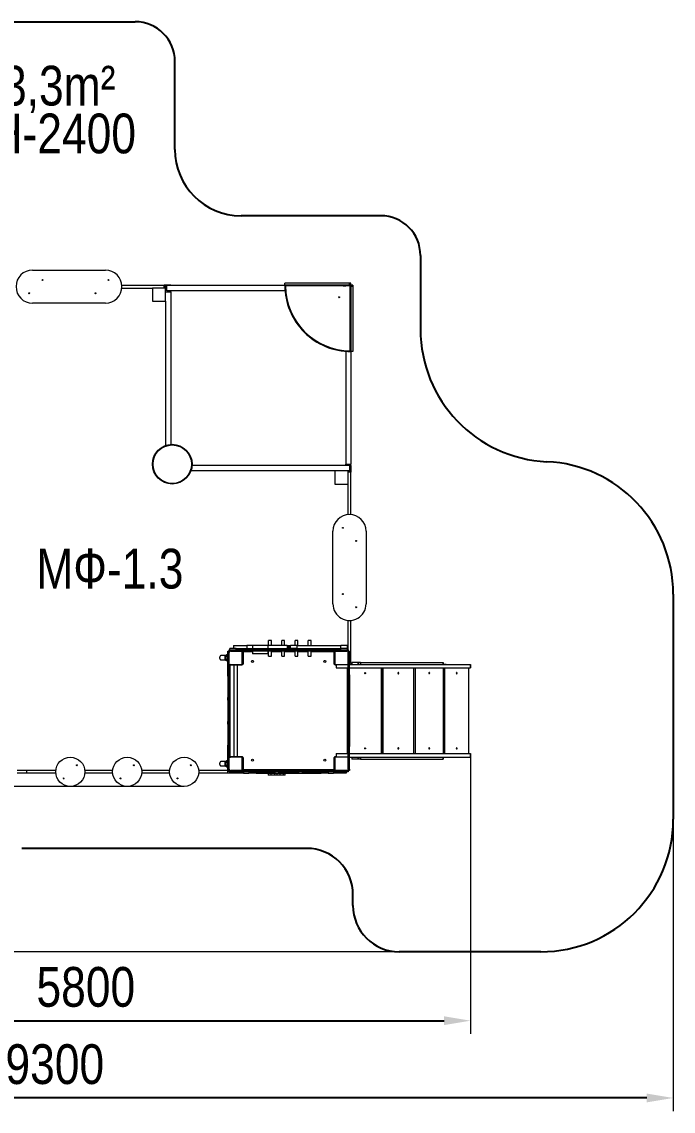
# Model space of a CAD drawing. Header units: millimetres. Extents: x -6077 to 4764, y -4093 to 4128.
# Drawn here: x -156 to 4764, y -4093 to 4128 of the extents above; entities that cross this region are included whole.
import ezdxf

# ---------------------------------------------------------------- set-up
doc = ezdxf.new("R2010")
doc.units = ezdxf.units.MM
for name, color, linetype in [('DIKOM_АРТИКУЛ', 7, 'Continuous'), ('DIKOM_ЗОНА', 80, 'Continuous'), ('DIKOM_ОБЪЕКТ', 7, 'Continuous'), ('DIKOM_РАЗМЕР_ЗОНА', 7, 'Continuous'), ('DIKOM_РАЗМЕР_ОБЪЕКТА', 7, 'Continuous')]:
    doc.layers.add(name, color=color, linetype=linetype)
doc.styles.add('style1', font='arial.ttf', dxfattribs={"width": 0.8})
doc.dimstyles.new('1-50', dxfattribs={"dimtxt": 300, "dimasz": 200, "dimexe": 100, "dimexo": 0, "dimgap": 100, "dimtad": 1, "dimdec": 0, "dimtxsty": 'style1', "dimcen": 0, "dimclrd": 7, "dimclre": 7, "dimadec": 1, "dimazin": 2, "dimtfac": 1, "dimtdec": 0, "dimtmove": 0, "dimatfit": 3, "dimfxl": 0, "dimlwd": 25, "dimlwe": 18, "dimarcsym": 0})

# ---------------------------------------------------------------- blocks, each defined once
blk = doc.blocks.new('A$Ceda28903')
at = {"color": 7, "linetype": 'Continuous', "lineweight": 15}
for p, q in [((3376.6, 5811.4), (3349.6, 5811.4)), ((3349.6, 5810.2), (3349.6, 5811.4)), ((3349.6, 5810.2), (3376.6, 5810.2)), ((3349.6, 4897.3), (3349.6, 5810.2)), ((3376.6, 5810.2), (3376.6, 5811.4)), ((3376.6, 4897.3), (3376.6, 5810.2)), ((4022.6, 5798.9), (3376.6, 5798.9)), ((4049.6, 5811.4), (4022.6, 5811.4)), ((4022.6, 5810.2), (4022.6, 5811.4)), ((4022.6, 5810.2), (4049.6, 5810.2)), ((4022.6, 4897.3), (4022.6, 5810.2)), ((4049.6, 5810.2), (4049.6, 5811.4)), ((4049.6, 4897.3), (4049.6, 5810.2)), ((3349.6, 5604.5), (3334.6, 5604.5)), ((3334.6, 5603.8), (3334.6, 5604.5)), ((3334.6, 5603.8), (3349.6, 5603.8)), ((3334.6, 4980.8), (3334.6, 5603.8)), ((3346.6, 5627.3), (3349.6, 5627.3)), ((3346.6, 5604.5), (3346.6, 5627.3)), ((3376.6, 5614.9), (4022.6, 5614.9)), ((4022.6, 5606.2), (3376.6, 5606.2)), ((4049.6, 5627.3), (4052.6, 5627.3)), ((4064.6, 5604.5), (4049.6, 5604.5)), ((4049.6, 5603.8), (4064.6, 5603.8)), ((4052.6, 5627.3), (4052.6, 5604.5)), ((4064.6, 5603.8), (4064.6, 5604.5)), ((4064.6, 4980.8), (4064.6, 5603.8)), ((3376.6, 5392.9), (4022.6, 5392.9)), ((4022.6, 5383.1), (3376.6, 5383.1)), ((3376.6, 5148.6), (4022.6, 5148.6)), ((3376.6, 5139.3), (4022.6, 5139.3)), ((4022.6, 5138.1), (3376.6, 5138.1)), ((2343.6, 5022.3), (2893.6, 5022.3)), ((3334.6, 4980.8), (3349.6, 4980.8)), ((3334.6, 4980.8), (3334.6, 4966)), ((3334.6, 4966), (3349.6, 4966)), ((3334.6, 4966), (3334.6, 4960.4)), ((3334.6, 4960.4), (3349.6, 4960.4)), ((3334.6, 4960.4), (3334.6, 4914.1)), ((4049.6, 4980.8), (4064.6, 4980.8)), ((4049.6, 4966), (4064.6, 4966)), ((4049.6, 4960.4), (4064.6, 4960.4)), ((4064.6, 4980.8), (4064.6, 4966)), ((4064.6, 4966), (4064.6, 4960.4)), ((4064.6, 4960.4), (4064.6, 4914.1)), ((488.6, 4908.3), (473.6, 4908.3)), ((473.6, 4908.3), (473.6, 4898.1)), ((488.6, 4898.1), (473.6, 4898.1)), ((473.6, 4898.1), (473.6, 4408.3)), ((488.6, 4923.3), (488.6, 4908.3)), ((488.6, 4923.3), (498.8, 4923.3)), ((488.6, 4908.3), (488.6, 4898.1)), ((488.6, 4908.3), (498.8, 4908.3)), ((488.6, 4898.1), (488.6, 4408.4)), ((491.6, 4868.3), (488.6, 4868.3)), ((491.6, 4902.3), (491.6, 4868.3)), ((491.6, 4850.3), (491.6, 4868.3)), ((493.6, 4903.3), (493.6, 4413.3)), ((983.6, 4903.3), (493.6, 4903.3)), ((494.6, 4905.3), (528.6, 4905.3)), ((498.8, 4923.3), (498.8, 4908.3)), ((498.8, 4923.3), (988.6, 4923.3)), ((498.8, 4908.3), (988.5, 4908.3)), ((528.6, 4905.3), (528.6, 4908.3)), ((528.6, 4905.3), (546.6, 4905.3)), ((546.6, 4905.3), (546.6, 4908.3)), ((987, 4868.3), (1838.6, 4868.3)), ((988.5, 4908.3), (988.6, 4908.3)), ((988.6, 4923.3), (988.6, 4908.3)), ((988.6, 4908.3), (1838.6, 4908.3)), ((1838.6, 4868.3), (1838.6, 4908.3)), ((1848.6, 4908.3), (1838.6, 4908.3)), ((1848.6, 4868.3), (1838.6, 4868.3)), ((1848.6, 4908.3), (1888.6, 4908.3)), ((1848.6, 4898.3), (1848.6, 4908.3)), ((1848.6, 4898.3), (1888.6, 4898.3)), ((1848.6, 4898.3), (1848.6, 3708)), ((1888.6, 4908.3), (1898.6, 4908.3)), ((1888.6, 4898.3), (1888.6, 4908.3)), ((1888.6, 4898.3), (1888.6, 4887.3)), ((1988.6, 4887.3), (1888.6, 4887.3)), ((1888.6, 4887.3), (1888.6, 4787.3)), ((1898.6, 4908.3), (1898.6, 4887.3)), ((2219.1, 4908.3), (1898.6, 4908.3)), ((2219, 4887.3), (1988.6, 4887.3)), ((1988.6, 4787.3), (1988.6, 4887.3)), ((3339.6, 4908.3), (3018.1, 4908.3)), ((3239.6, 4887.3), (3018.2, 4887.3)), ((3228.6, 4882.3), (3207.6, 4882.3)), ((3207.6, 4882.3), (3207.6, 4832.3)), ((3228.6, 4882.3), (3228.6, 4832.3)), ((3239.6, 4882.3), (3228.6, 4882.3)), ((3239.6, 4887.3), (3249.6, 4887.3)), ((3239.6, 4876.7), (3239.6, 4887.3)), ((3249.6, 4876.7), (3239.6, 4876.7)), ((3239.6, 4707.6), (3239.6, 4876.7)), ((3249.6, 4887.3), (3249.6, 4897.3)), ((3249.6, 4897.3), (3260.2, 4897.3)), ((3249.6, 4887.3), (3249.6, 4876.7)), ((3260.2, 4887.3), (3249.6, 4887.3)), ((3249.6, 4707.6), (3249.6, 4876.7)), ((3260.2, 4897.3), (3260.2, 4887.3)), ((3429.4, 4897.3), (3260.2, 4897.3)), ((3429.4, 4887.3), (3260.2, 4887.3)), ((3334.6, 4914.1), (3349.6, 4914.1)), ((3339.6, 4908.3), (3349.6, 4908.3)), ((3349.6, 4787.3), (3349.6, 4887.3)), ((3376.6, 4797.3), (3376.6, 4887.3)), ((3429.4, 4887.3), (3429.4, 4897.3)), ((3429.4, 4897.3), (3439.4, 4897.3)), ((3439.4, 4887.3), (3429.4, 4887.3)), ((3439.4, 4897.3), (3439.4, 4887.3)), ((3439.4, 4897.3), (3599.6, 4897.3)), ((3439.4, 4887.3), (3599.6, 4887.3)), ((3599.6, 4887.3), (3599.6, 4897.3)), ((3599.6, 4897.3), (3609.6, 4897.3)), ((3609.6, 4887.3), (3599.6, 4887.3)), ((3609.6, 4887.3), (3609.6, 4897.3)), ((3609.6, 4897.3), (3619.6, 4897.3)), ((3619.6, 4887.3), (3609.6, 4887.3)), ((3619.6, 4897.3), (3619.6, 4887.3)), ((3619.6, 4897.3), (3779.6, 4897.3)), ((3619.6, 4887.3), (3779.6, 4887.3)), ((3779.6, 4887.3), (3779.6, 4897.3)), ((3779.6, 4897.3), (3789.6, 4897.3)), ((3789.6, 4887.3), (3779.6, 4887.3)), ((3789.6, 4897.3), (3789.6, 4887.3)), ((3789.6, 4897.3), (3799.6, 4897.3)), ((3799.6, 4887.3), (3789.6, 4887.3)), ((3799.6, 4897.3), (3799.6, 4887.3)), ((3799.6, 4897.3), (3959.9, 4897.3)), ((3799.6, 4887.3), (3959.9, 4887.3)), ((3959.9, 4887.3), (3959.9, 4897.3)), ((3959.9, 4897.3), (3969.9, 4897.3)), ((3969.9, 4887.3), (3959.9, 4887.3)), ((3969.9, 4897.3), (3969.9, 4887.3)), ((4139, 4897.3), (3969.9, 4897.3)), ((4139, 4887.3), (3969.9, 4887.3)), ((4022.6, 4797.3), (4022.6, 4887.3)), ((4049.6, 4914.1), (4064.6, 4914.1)), ((4049.6, 4887.3), (4049.6, 4787.3)), ((4139, 4887.3), (4139, 4897.3)), ((4139, 4897.3), (4149.6, 4897.3)), ((4149.6, 4887.3), (4139, 4887.3)), ((4149.6, 4897.3), (4149.6, 4887.3)), ((4149.6, 4887.3), (4159.6, 4887.3)), ((4149.6, 4876.7), (4149.6, 4887.3)), ((4159.6, 4876.7), (4149.6, 4876.7)), ((4149.6, 4876.7), (4149.6, 4707.6)), ((4159.6, 4887.3), (4159.6, 4876.7)), ((4159.6, 4876.7), (4159.6, 4707.6)), ((4159.6, 4872.3), (4170.6, 4872.3)), ((4170.6, 4872.3), (4170.6, 4847.3)), ((488.6, 4850.3), (491.6, 4850.3)), ((1888.6, 4787.3), (1888.6, 3699.7)), ((1888.6, 4787.3), (1988.6, 4787.3)), ((2893.6, 4772.3), (2343.6, 4772.3)), ((3228.6, 4832.3), (3207.6, 4832.3)), ((3207.6, 4502.3), (3207.6, 4832.3)), ((3228.6, 4502.3), (3228.6, 4832.3)), ((3249.6, 4787.3), (3349.6, 4787.3)), ((3255.6, 4777.3), (3249.6, 4777.3)), ((3259.6, 4781.3), (3259.6, 4787.3)), ((3341.6, 4781.3), (3259.6, 4781.3)), ((3341.6, 4781.3), (3341.6, 4787.3)), ((3349.6, 4797.3), (3376.6, 4797.3)), ((3355.6, 4795.3), (3349.6, 4795.3)), ((4022.6, 4797.3), (4049.6, 4797.3)), ((4043.6, 4795.3), (4049.6, 4795.3)), ((4049.6, 4787.3), (4149.6, 4787.3)), ((4057.6, 4781.3), (4057.6, 4787.3)), ((4139.6, 4781.3), (4057.6, 4781.3)), ((4139.6, 4781.3), (4139.6, 4787.3)), ((4143.6, 4097.3), (4143.6, 4777.3)), ((4143.6, 4777.3), (4149.6, 4777.3)), ((4170.6, 4847.3), (4170.6, 4777.3)), ((4170.6, 4737.3), (4170.6, 4777.3)), ((3239.6, 4707.6), (3249.6, 4707.6)), ((3239.6, 4697.6), (3239.6, 4707.6)), ((3249.6, 4697.6), (3239.6, 4697.6)), ((3239.6, 4697.6), (3239.6, 4537.3)), ((3249.6, 4707.6), (3249.6, 4697.6)), ((3249.6, 4697.6), (3249.6, 4537.3)), ((4149.6, 4707.6), (4159.6, 4707.6)), ((4149.6, 4697.6), (4149.6, 4707.6)), ((4159.6, 4697.6), (4149.6, 4697.6)), ((4149.6, 4537.3), (4149.6, 4697.6)), ((4159.6, 4737.3), (4170.6, 4737.3)), ((4159.6, 4707.6), (4159.6, 4697.6)), ((4159.6, 4537.3), (4159.6, 4697.6)), ((4170.6, 4737.3), (4170.6, 4682)), ((3168.6, 4607.3), (3168.6, 4586.3)), ((3207.6, 4607.3), (3168.6, 4607.3)), ((3288.6, 4607.3), (3249.6, 4607.3)), ((3288.6, 4586.3), (3288.6, 4607.3)), ((4170.6, 4192.6), (4170.6, 4682)), ((3207.6, 4586.3), (3168.6, 4586.3)), ((3239.6, 4537.3), (3249.6, 4537.3)), ((3239.6, 4527.3), (3239.6, 4537.3)), ((3239.6, 4527.3), (3249.6, 4527.3)), ((3239.6, 4517.3), (3239.6, 4527.3)), ((3288.6, 4586.3), (3249.6, 4586.3)), ((3249.6, 4537.3), (3249.6, 4527.3)), ((3249.6, 4527.3), (3249.6, 4517.3)), ((4149.6, 4537.3), (4159.6, 4537.3)), ((4149.6, 4527.3), (4149.6, 4537.3)), ((4149.6, 4527.3), (4159.6, 4527.3)), ((4149.6, 4517.3), (4149.6, 4527.3)), ((4159.6, 4537.3), (4159.6, 4527.3)), ((4159.6, 4527.3), (4159.6, 4517.3)), ((3168.6, 4507.3), (3168.6, 4486.3)), ((3207.6, 4507.3), (3168.6, 4507.3)), ((3207.6, 4486.3), (3168.6, 4486.3)), ((3228.6, 4502.3), (3207.6, 4502.3)), ((3207.6, 4502.3), (3207.6, 4452.3)), ((3207.6, 4447.3), (3207.6, 4452.3)), ((3228.6, 4452.3), (3207.6, 4452.3)), ((3207.6, 4447.3), (3228.6, 4447.3)), ((3207.6, 4437.3), (3207.6, 4447.3)), ((3228.6, 4502.3), (3228.6, 4456.5)), ((3228.6, 4410.7), (3228.6, 4456.5)), ((3249.6, 4517.3), (3239.6, 4517.3)), ((3239.6, 4517.3), (3239.6, 4357.3)), ((3249.6, 4517.3), (3249.6, 4357.3)), ((3288.6, 4507.3), (3249.6, 4507.3)), ((3288.6, 4486.3), (3249.6, 4486.3)), ((3288.6, 4486.3), (3288.6, 4507.3)), ((4159.6, 4517.3), (4149.6, 4517.3)), ((4149.6, 4357.3), (4149.6, 4517.3)), ((4159.6, 4357.3), (4159.6, 4517.3)), ((488.6, 4408.3), (473.6, 4408.3)), ((488.6, 4408.3), (488.6, 4408.4)), ((488.6, 3518.3), (488.6, 4408.3)), ((528.6, 3518.3), (528.6, 4409.9)), ((3168.6, 4407.3), (3168.6, 4386.3)), ((3207.6, 4407.3), (3168.6, 4407.3)), ((3207.6, 4386.3), (3168.6, 4386.3)), ((3207.6, 4437.3), (3228.6, 4437.3)), ((3207.6, 4427.3), (3207.6, 4437.3)), ((3207.6, 4427.3), (3228.6, 4427.3)), ((3207.6, 4427.3), (3207.6, 4283.5)), ((3228.6, 4042.3), (3228.6, 4410.7)), ((3288.6, 4407.3), (3249.6, 4407.3)), ((3288.6, 4386.3), (3249.6, 4386.3)), ((3288.6, 4386.3), (3288.6, 4407.3)), ((4185.6, 4411.6), (4170.6, 4411.6)), ((4185.6, 4398.5), (4170.6, 4398.5)), ((4185.6, 4374.7), (4170.6, 4374.7)), ((4185.6, 4411.6), (4185.6, 4398.5)), ((4185.6, 4398.5), (4185.6, 4374.7)), ((4185.6, 4374.7), (4185.6, 4350.1)), ((3168.6, 4307.3), (3168.6, 4286.3)), ((3207.6, 4307.3), (3168.6, 4307.3)), ((3207.6, 4286.3), (3168.6, 4286.3)), ((3228.6, 4283.5), (3207.6, 4283.5)), ((3207.6, 4283.5), (3207.6, 4163.5)), ((3239.6, 4357.3), (3249.6, 4357.3)), ((3239.6, 4347.3), (3239.6, 4357.3)), ((3249.6, 4347.3), (3239.6, 4347.3)), ((3239.6, 4337.3), (3239.6, 4347.3)), ((3249.6, 4337.3), (3239.6, 4337.3)), ((3239.6, 4337.3), (3239.6, 4177)), ((3249.6, 4357.3), (3249.6, 4347.3)), ((3249.6, 4347.3), (3249.6, 4337.3)), ((3249.6, 4337.3), (3249.6, 4177)), ((3288.6, 4307.3), (3249.6, 4307.3)), ((3288.6, 4286.3), (3249.6, 4286.3)), ((3270.6, 4283.5), (3249.6, 4283.5)), ((3270.6, 4283.5), (3270.6, 4209.3)), ((3288.6, 4286.3), (3288.6, 4307.3)), ((4149.6, 4357.3), (4159.6, 4357.3)), ((4149.6, 4347.3), (4149.6, 4357.3)), ((4159.6, 4347.3), (4149.6, 4347.3)), ((4149.6, 4337.3), (4149.6, 4347.3)), ((4159.6, 4337.3), (4149.6, 4337.3)), ((4149.6, 4177), (4149.6, 4337.3)), ((4159.6, 4357.3), (4159.6, 4347.3)), ((4159.6, 4347.3), (4159.6, 4337.3)), ((4159.6, 4177), (4159.6, 4337.3)), ((4185.6, 4350.1), (4170.6, 4350.1)), ((4185.6, 4332.3), (4170.6, 4332.3)), ((4185.6, 4304.6), (4170.6, 4304.6)), ((4185.6, 4286.7), (4170.6, 4286.7)), ((4170.6, 4284), (4185.6, 4284)), ((4185.6, 4350.1), (4185.6, 4332.3)), ((4185.6, 4332.3), (4185.6, 4304.6)), ((4185.6, 4304.6), (4185.6, 4286.7)), ((4185.6, 4286.7), (4185.6, 4284)), ((3270.6, 4209.3), (3270.6, 4163.5)), ((3207.6, 4163.5), (3228.6, 4163.5)), ((3207.6, 4163.5), (3207.6, 4122.3)), ((3207.6, 4122.3), (3228.6, 4122.3)), ((3207.6, 4022.3), (3207.6, 4122.3)), ((3239.6, 4177), (3249.6, 4177)), ((3239.6, 4167.1), (3239.6, 4177)), ((3249.6, 4167.1), (3239.6, 4167.1)), ((3239.6, 3997.9), (3239.6, 4167.1)), ((3249.6, 4177), (3249.6, 4167.1)), ((3249.6, 3997.9), (3249.6, 4167.1)), ((3249.6, 4163.5), (3270.6, 4163.5)), ((4149.6, 4177), (4159.6, 4177)), ((4149.6, 4167.1), (4149.6, 4177)), ((4159.6, 4167.1), (4149.6, 4167.1)), ((4149.6, 4167.1), (4149.6, 3997.9)), ((4159.6, 4177), (4159.6, 4167.1)), ((4159.6, 4167.1), (4159.6, 3997.9)), ((4159.6, 4137.3), (4170.6, 4137.3)), ((4170.6, 4192.6), (4170.6, 4137.3)), ((4170.6, 4097.3), (4170.6, 4137.3)), ((3228.6, 4042.3), (3228.6, 3992.3)), ((3255.6, 4097.3), (3249.6, 4097.3)), ((3349.6, 4087.3), (3249.6, 4087.3)), ((3259.6, 4093.3), (3341.6, 4093.3)), ((3259.6, 4093.3), (3259.6, 4087.3)), ((3341.6, 4093.3), (3341.6, 4087.3)), ((3349.6, 3987.3), (3349.6, 4087.3)), ((3355.6, 4079.3), (3349.6, 4079.3)), ((3349.6, 4057.3), (3353.6, 4057.3)), ((3353.6, 4017.3), (3353.6, 4057.3)), ((4045.6, 4050.8), (3353.6, 4050.8)), ((4043.6, 4079.3), (4049.6, 4079.3)), ((4045.6, 4017.3), (4045.6, 4057.3)), ((4045.6, 4057.3), (4049.6, 4057.3)), ((4049.6, 4087.3), (4049.6, 3987.3)), ((4149.6, 4087.3), (4049.6, 4087.3)), ((4057.6, 4093.3), (4139.6, 4093.3)), ((4057.6, 4093.3), (4057.6, 4087.3)), ((4139.6, 4093.3), (4139.6, 4087.3)), ((4143.6, 4097.3), (4149.6, 4097.3)), ((4170.6, 4097.3), (4170.6, 4027.3)), ((3207.6, 4022.3), (3228.6, 4022.3)), ((3239.6, 3992.3), (3228.6, 3992.3)), ((3239.6, 3997.9), (3249.6, 3997.9)), ((3239.6, 3987.3), (3239.6, 3997.9)), ((3249.6, 3987.3), (3239.6, 3987.3)), ((3249.6, 3997.9), (3249.6, 3987.3)), ((3249.6, 3977.3), (3249.6, 3987.3)), ((3249.6, 3987.3), (3260.2, 3987.3)), ((3260.2, 3977.3), (3249.6, 3977.3)), ((3260.2, 3987.3), (3260.2, 3977.3)), ((3429.4, 3987.3), (3260.2, 3987.3)), ((3429.4, 3977.3), (3260.2, 3977.3)), ((3282.6, 3976.1), (3282.6, 3976.4)), ((3316.3, 3977.5), (3316.6, 3976.4)), ((3316.6, 3976.4), (3316.6, 3976.1)), ((3349.6, 4017.3), (3353.6, 4017.3)), ((3355.6, 3997.3), (3349.6, 3997.3)), ((3353.6, 4023.8), (4045.6, 4023.8)), ((3359.6, 3993.3), (4039.6, 3993.3)), ((3359.6, 3993.3), (3359.6, 3987.3)), ((3429.4, 3977.3), (3429.4, 3987.3)), ((3429.4, 3987.3), (3439.4, 3987.3)), ((3439.4, 3977.3), (3429.4, 3977.3)), ((3439.4, 3987.3), (3439.4, 3977.3)), ((3439.4, 3987.3), (3599.6, 3987.3)), ((3439.4, 3977.3), (3599.6, 3977.3)), ((3599.6, 3977.3), (3599.6, 3987.3)), ((3599.6, 3987.3), (3609.6, 3987.3)), ((3609.6, 3977.3), (3599.6, 3977.3)), ((3609.6, 3977.3), (3609.6, 3987.3)), ((3609.6, 3987.3), (3619.6, 3987.3)), ((3619.6, 3977.3), (3609.6, 3977.3)), ((3619.6, 3987.3), (3619.6, 3977.3)), ((3619.6, 3987.3), (3779.6, 3987.3)), ((3619.6, 3977.3), (3779.6, 3977.3)), ((3779.6, 3977.3), (3779.6, 3987.3)), ((3779.6, 3987.3), (3789.6, 3987.3)), ((3789.6, 3977.3), (3779.6, 3977.3)), ((3789.6, 3987.3), (3789.6, 3977.3)), ((3789.6, 3987.3), (3799.6, 3987.3)), ((3799.6, 3977.3), (3789.6, 3977.3)), ((3799.6, 3987.3), (3799.6, 3977.3)), ((3799.6, 3987.3), (3959.9, 3987.3)), ((3799.6, 3977.3), (3959.9, 3977.3)), ((3959.9, 3977.3), (3959.9, 3987.3)), ((3959.9, 3987.3), (3969.9, 3987.3)), ((3969.9, 3977.3), (3959.9, 3977.3)), ((3969.9, 3987.3), (3969.9, 3977.3)), ((4139, 3987.3), (3969.9, 3987.3)), ((4139, 3977.3), (3969.9, 3977.3)), ((4039.6, 3987.3), (4039.6, 3993.3)), ((4043.6, 3997.3), (4049.6, 3997.3)), ((4045.6, 4017.3), (4049.6, 4017.3)), ((4082.6, 3976.1), (4082.6, 3976.4)), ((4116.3, 3977.5), (4116.6, 3976.4)), ((4116.6, 3976.4), (4116.6, 3976.1)), ((4139, 3977.3), (4139, 3987.3)), ((4139, 3987.3), (4149.6, 3987.3)), ((4149.6, 3977.3), (4139, 3977.3)), ((4149.6, 3997.9), (4159.6, 3997.9)), ((4149.6, 3987.3), (4149.6, 3997.9)), ((4159.6, 3987.3), (4149.6, 3987.3)), ((4149.6, 3987.3), (4149.6, 3977.3)), ((4170.6, 3977.3), (4149.6, 3977.3)), ((4149.6, 3977.3), (4149.6, 3757.8)), ((4159.6, 4002.3), (4170.6, 4002.3)), ((4159.6, 3997.9), (4159.6, 3987.3)), ((4170.6, 4027.3), (4170.6, 4002.3)), ((4170.6, 4002.3), (4170.6, 3977.3)), ((4170.6, 3977.3), (4170.6, 3757.8)), ((488.6, 3548.3), (488.6, 3508.3)), ((488.6, 3548.3), (488.6, 3548.3)), ((539, 3548.3), (528.6, 3548.3)), ((539, 3508.3), (539, 3548.3)), ((539, 3548.3), (1688.9, 3548.3)), ((4149.6, 3538.8), (4149.6, 3327.8)), ((4170.6, 3538.8), (4170.6, 3327.8)), ((528.6, 3518.3), (488.6, 3518.3)), ((488.6, 3518.3), (488.6, 3508.3)), ((509.6, 3508.3), (488.6, 3508.3)), ((488.6, 3508.3), (488.6, 3498.3)), ((488.6, 3508.3), (488.6, 3508.3)), ((509.6, 3498.3), (488.6, 3498.3)), ((488.6, 3177.9), (488.6, 3498.3)), ((609.6, 3508.3), (509.6, 3508.3)), ((509.6, 3508.3), (509.6, 3408.3)), ((528.6, 3518.3), (528.6, 3508.3)), ((528.6, 3508.3), (528.6, 3508.3)), ((609.6, 3508.3), (1697.2, 3508.3)), ((609.6, 3408.3), (609.6, 3508.3)), ((509.6, 3177.8), (509.6, 3408.3)), ((509.6, 3408.3), (609.6, 3408.3)), ((373.6, 2503.3), (373.6, 3053.3)), ((623.6, 3053.3), (623.6, 2503.3)), ((4149.6, 3108.8), (4149.6, 2897.8)), ((4170.6, 3108.8), (4170.6, 2897.8)), ((4149.6, 2678.8), (4149.6, 2459.4)), ((4170.6, 2678.8), (4170.6, 2459.4)), ((4170.6, 2459.4), (4149.6, 2459.4)), ((4149.6, 2459.4), (4149.6, 2387.1)), ((4170.6, 2459.4), (4170.6, 2387.1))]:
    blk.add_line(p, q, dxfattribs=at)
at = {"color": 8, "linetype": 'Continuous', "lineweight": 15}
for p, q in [((3339.6, 4908.3), (3339.6, 4897.3)), ((4022.6, 4881.3), (3376.6, 4881.3)), ((3239.6, 4832.3), (3228.6, 4832.3)), ((3255.6, 4777.3), (3255.6, 4607.3)), ((3355.6, 4797.3), (3355.6, 4795.3)), ((4043.6, 4795.3), (4043.6, 4797.3)), ((4159.6, 4847.3), (4170.6, 4847.3)), ((4159.6, 4777.3), (4170.6, 4777.3)), ((4159.6, 4682), (4170.6, 4682)), ((3255.6, 4586.3), (3255.6, 4507.3)), ((3239.6, 4502.3), (3228.6, 4502.3)), ((3239.6, 4456.5), (3228.6, 4456.5)), ((3255.6, 4486.3), (3255.6, 4407.3)), ((3239.6, 4410.7), (3228.6, 4410.7)), ((3255.6, 4386.3), (3255.6, 4307.3)), ((3255.6, 4286.3), (3255.6, 4283.5)), ((3255.6, 4163.5), (3255.6, 4097.3)), ((4159.6, 4192.6), (4170.6, 4192.6)), ((3239.6, 4042.3), (3228.6, 4042.3)), ((3355.6, 4079.3), (3355.6, 4050.8)), ((4043.6, 4050.8), (4043.6, 4079.3)), ((4159.6, 4097.3), (4170.6, 4097.3)), ((3282.6, 3976.4), (3282.8, 3977.2)), ((3355.6, 4023.8), (3355.6, 3997.3)), ((4043.6, 3997.3), (4043.6, 4023.8)), ((4082.6, 3976.4), (4082.8, 3977.2)), ((4159.6, 4027.3), (4170.6, 4027.3))]:
    blk.add_line(p, q, dxfattribs=at)
at = {"color": 7, "linetype": 'Continuous', "lineweight": 15, "flags": 128}
for points in [[(3411.6, 5706.9), (3411.8, 5706), (3412.3, 5705.3), (3413.1, 5704.6), (3414.2, 5704.2), (3415.3, 5704), (3416.5, 5704), (3417.6, 5704.4), (3418.5, 5704.9), (3419.2, 5705.6), (3419.6, 5706.5), (3419.6, 5707.4), (3419.2, 5708.2), (3418.5, 5708.9), (3417.6, 5709.5), (3416.5, 5709.8), (3415.3, 5709.8), (3414.2, 5709.7), (3413.1, 5709.2), (3412.3, 5708.6), (3411.8, 5707.8), (3411.6, 5706.9)], [(3979.6, 5706.9), (3979.8, 5706), (3980.3, 5705.3), (3981.1, 5704.6), (3982.2, 5704.2), (3983.3, 5704), (3984.5, 5704), (3985.6, 5704.4), (3986.5, 5704.9), (3987.2, 5705.6), (3987.6, 5706.5), (3987.6, 5707.4), (3987.2, 5708.2), (3986.5, 5708.9), (3985.6, 5709.5), (3984.5, 5709.8), (3983.3, 5709.8), (3982.2, 5709.7), (3981.1, 5709.2), (3980.3, 5708.6), (3979.8, 5707.8), (3979.6, 5706.9)], [(3411.6, 5499.6), (3411.8, 5498.6), (3412.3, 5497.6), (3413.1, 5496.9), (3414.2, 5496.4), (3415.3, 5496.2), (3416.5, 5496.2), (3417.6, 5496.6), (3418.5, 5497.2), (3419.2, 5498.1), (3419.6, 5499.1), (3419.6, 5500.1), (3419.2, 5501), (3418.5, 5501.9), (3417.6, 5502.5), (3416.5, 5502.9), (3415.3, 5503), (3414.2, 5502.7), (3413.1, 5502.2), (3412.3, 5501.5), (3411.8, 5500.6), (3411.6, 5499.6)], [(3979.6, 5499.6), (3979.8, 5498.6), (3980.3, 5497.6), (3981.1, 5496.9), (3982.2, 5496.4), (3983.3, 5496.2), (3984.5, 5496.2), (3985.6, 5496.6), (3986.5, 5497.2), (3987.2, 5498.1), (3987.6, 5499.1), (3987.6, 5500.1), (3987.2, 5501), (3986.5, 5501.9), (3985.6, 5502.5), (3984.5, 5502.9), (3983.3, 5503), (3982.2, 5502.7), (3981.1, 5502.2), (3980.3, 5501.5), (3979.8, 5500.6), (3979.6, 5499.6)], [(3411.6, 5265.9), (3411.8, 5264.8), (3412.3, 5263.8), (3413.1, 5262.9), (3414.2, 5262.4), (3415.3, 5262.1), (3416.5, 5262.2), (3417.6, 5262.6), (3418.5, 5263.3), (3419.2, 5264.3), (3419.6, 5265.3), (3419.6, 5266.4), (3419.2, 5267.5), (3418.5, 5268.4), (3417.6, 5269.1), (3416.5, 5269.5), (3415.3, 5269.6), (3414.2, 5269.4), (3413.1, 5268.8), (3412.3, 5268), (3411.8, 5267), (3411.6, 5265.9)], [(3979.6, 5265.9), (3979.8, 5264.8), (3980.3, 5263.8), (3981.1, 5262.9), (3982.2, 5262.4), (3983.3, 5262.1), (3984.5, 5262.2), (3985.6, 5262.6), (3986.5, 5263.3), (3987.2, 5264.3), (3987.6, 5265.3), (3987.6, 5266.4), (3987.2, 5267.5), (3986.5, 5268.4), (3985.6, 5269.1), (3984.5, 5269.5), (3983.3, 5269.6), (3982.2, 5269.4), (3981.1, 5268.8), (3980.3, 5268), (3979.8, 5267), (3979.6, 5265.9)], [(490.4, 4906.6), (490.1, 4906.8), (489.5, 4907.5), (489, 4907.9), (488.7, 4908.2), (488.6, 4908.3)], [(493.6, 4903.3), (492.6, 4904.3), (492.5, 4904.4)]]:
    blk.add_lwpolyline(points, dxfattribs=at)
at = {"color": 7, "linetype": 'Continuous', "lineweight": 15}
for centre, radius in [((3415.6, 5014.7), 3.96), ((3983.6, 5014.7), 3.96), ((2418.1, 4947.3), 3.5), ((2918.1, 4947.3), 3.5), ((2319.1, 4847.3), 3.5), ((2819.1, 4847.3), 3.5), ((578.6, 4818.3), 4), ((3326.6, 4710.3), 7.5), ((4072.6, 4710.3), 7.5), ((3326.6, 4164.3), 7.5), ((4072.6, 4164.3), 7.5), ((1838.6, 3558.3), 150), ((1838.6, 3558.3), 145), ((4160.1, 3648.3), 110), ((4110.6, 3698.3), 3.5), ((4209.6, 3598.3), 3.5), ((4160.1, 3218.3), 110), ((4110.6, 3268.3), 3.5), ((4209.6, 3168.3), 3.5), ((448.6, 3077.8), 3.5), ((548.6, 2978.8), 3.5), ((4160.1, 2788.3), 110), ((4110.6, 2838.3), 3.5), ((4209.6, 2738.3), 3.5), ((448.6, 2577.8), 3.5), ((548.6, 2478.8), 3.5)]:
    blk.add_circle(centre, radius, dxfattribs=at)
for centre, radius, start, end in [((2343.6, 4897.3), 125, 90, 270), ((2893.6, 4897.3), 125, 270, 90), ((3415.6, 5010.3), 4.02, 33.43045, 146.56955), ((3983.6, 5010.3), 4.03, 33.43383, 146.56617), ((494.6, 4902.3), 6, 90, 180), ((488.6, 4908.3), 500, 270, 0), ((494.6, 4902.3), 3, 90, 180), ((488.6, 4908.3), 495, 270.57876, 359.42124), ((3259.6, 4777.3), 10, 90, 180), ((4139.6, 4777.3), 10, 0, 90), ((3259.6, 4097.3), 10, 180, 270), ((4139.6, 4097.3), 10, 270, 0), ((3280.6, 3976.3), 2.01, 250.45067, 356.20873), ((3276.2, 3958.4), 19.8, 1.78926, 16.0825), ((3323, 3958.4), 19.7, 163.87277, 178.2032), ((3318.6, 3976.3), 2.01, 183.86419, 289.47874), ((3359.6, 3997.3), 10, 180, 270), ((4039.6, 3997.3), 10, 270, 0), ((4080.6, 3976.3), 2.01, 250.45371, 356.20336), ((4076.2, 3958.4), 19.8, 1.78855, 16.08047), ((4123, 3958.4), 19.7, 163.87262, 178.20061), ((4118.6, 3976.3), 2.01, 183.86289, 289.48004), ((498.6, 3053.3), 125, 0, 180), ((498.6, 2503.3), 125, 180, 0)]:
    blk.add_arc(centre, radius, start, end, dxfattribs=at)
for points, knots in [([(988.6, 4908.3), (988.6, 4908.3), (988.5, 4908.2), (987.9, 4907.6), (986.9, 4906.6), (985.4, 4905.1), (984.2, 4903.9), (983.6, 4903.3), (983.6, 4903.3)], [0, 0, 0, 0, 0.139671, 0.278689, 0.474593, 0.746975, 0.998514, 1, 1, 1, 1]), ([(3259.6, 4781.3), (3259.1, 4781.3), (3258.3, 4781.2), (3257.4, 4780.7), (3256.8, 4780.2), (3256.2, 4779.5), (3255.7, 4778.6), (3255.7, 4777.8), (3255.6, 4777.3)], [0, 0, 0, 0, 0.23946, 0.368352, 0.500026, 0.631646, 0.760521, 1, 1, 1, 1]), ([(3355.6, 4795.3), (3355.6, 4794.5), (3355.5, 4792.7), (3354.7, 4790.1), (3353.4, 4787.6), (3351.6, 4785.3), (3349.3, 4783.5), (3346.8, 4782.2), (3344.2, 4781.5), (3342.5, 4781.4), (3341.6, 4781.3)], [0, 0, 0, 0, 0.116526, 0.240023, 0.368656, 0.500003, 0.63137, 0.759992, 0.883483, 1, 1, 1, 1]), ([(4057.6, 4781.3), (4056.8, 4781.4), (4055, 4781.5), (4052.4, 4782.2), (4049.9, 4783.5), (4047.6, 4785.3), (4045.8, 4787.6), (4044.5, 4790.1), (4043.8, 4792.7), (4043.7, 4794.5), (4043.6, 4795.3)], [0, 0, 0, 0, 0.116517, 0.240012, 0.368638, 0.5, 0.631347, 0.759978, 0.883473, 1, 1, 1, 1]), ([(4143.6, 4777.3), (4143.6, 4777.8), (4143.5, 4778.6), (4143, 4779.5), (4142.5, 4780.2), (4141.8, 4780.7), (4140.9, 4781.2), (4140.1, 4781.3), (4139.6, 4781.3)], [0, 0, 0, 0, 0.239474, 0.368347, 0.499965, 0.631637, 0.760526, 1, 1, 1, 1]), ([(488.6, 4408.3), (488.6, 4408.3), (488.7, 4408.4), (489.3, 4409), (490.3, 4410), (491.9, 4411.6), (493, 4412.8), (493.6, 4413.3), (493.6, 4413.3)], [0, 0, 0, 0, 0.139673, 0.278689, 0.474587, 0.746966, 0.998514, 1, 1, 1, 1]), ([(3255.6, 4097.3), (3255.7, 4096.8), (3255.7, 4096), (3256.2, 4095.1), (3256.8, 4094.5), (3257.4, 4093.9), (3258.3, 4093.4), (3259.1, 4093.4), (3259.6, 4093.3)], [0, 0, 0, 0, 0.239471, 0.368375, 0.499991, 0.631661, 0.760548, 1, 1, 1, 1]), ([(3341.6, 4093.3), (3342.5, 4093.3), (3344.2, 4093.2), (3346.8, 4092.4), (3349.3, 4091.1), (3351.6, 4089.3), (3353.4, 4087), (3354.7, 4084.5), (3355.5, 4081.9), (3355.6, 4080.2), (3355.6, 4079.3)], [0, 0, 0, 0, 0.116517, 0.240008, 0.368636, 0.499997, 0.631353, 0.759986, 0.883484, 1, 1, 1, 1]), ([(4043.6, 4079.3), (4043.7, 4080.2), (4043.8, 4081.9), (4044.5, 4084.5), (4045.8, 4087), (4047.6, 4089.3), (4049.9, 4091.1), (4052.4, 4092.4), (4055, 4093.2), (4056.8, 4093.3), (4057.6, 4093.3)], [0, 0, 0, 0, 0.116516, 0.240012, 0.368644, 0.5, 0.631356, 0.759988, 0.883484, 1, 1, 1, 1]), ([(4139.6, 4093.3), (4140.1, 4093.4), (4140.9, 4093.4), (4141.8, 4093.9), (4142.5, 4094.5), (4143, 4095.1), (4143.5, 4096), (4143.6, 4096.8), (4143.6, 4097.3)], [0, 0, 0, 0, 0.239466, 0.368351, 0.500018, 0.631632, 0.760534, 1, 1, 1, 1]), ([(3270.8, 3977.3), (3271.9, 3975.9), (3275.6, 3971.4), (3279.1, 3967.2), (3281.5, 3964.3)], [0, 0, 0, 0, 0.32241, 1, 1, 1, 1]), ([(3279.9, 3974.4), (3280, 3974), (3280.2, 3973.1), (3281.1, 3971.7), (3282.4, 3970.2), (3284.2, 3968.6), (3286.4, 3967.1), (3288.9, 3965.7), (3291.9, 3964.5), (3294.1, 3964.1), (3295.2, 3963.8)], [0, 0, 0, 0, 0.123177, 0.245723, 0.36966, 0.493594, 0.619174, 0.745273, 0.872428, 1, 1, 1, 1]), ([(3281.4, 3964.4), (3281.9, 3963.6), (3282.9, 3962.2), (3283, 3960.4), (3283.1, 3959.5)], [0, 0, 0, 0, 0.548926, 1, 1, 1, 1]), ([(3316.6, 3976.1), (3316.5, 3975.8), (3316.4, 3975.2), (3315.9, 3974.1), (3315.3, 3973.1), (3314.5, 3972.1), (3313.7, 3971.2), (3312.8, 3970.3), (3311.6, 3969.3), (3310.1, 3968.3), (3308.4, 3967.3), (3306.6, 3966.5), (3304.8, 3966), (3302.6, 3965.5), (3300.2, 3965.3), (3297.8, 3965.4), (3296.1, 3965.6), (3294.4, 3966), (3292.7, 3966.5), (3290.9, 3967.3), (3289.1, 3968.3), (3287.7, 3969.3), (3286.7, 3970.1), (3285.9, 3970.9), (3285.2, 3971.6), (3284.5, 3972.3), (3283.8, 3973.3), (3282.9, 3974.7), (3282.7, 3975.7), (3282.6, 3976.1)], [0, 0, 0, 0, 0.041222, 0.082127, 0.125021, 0.156171, 0.18753, 0.218759, 0.249822, 0.293054, 0.333992, 0.374657, 0.406584, 0.437316, 0.49953, 0.530551, 0.56199, 0.592745, 0.624706, 0.665593, 0.706687, 0.75001, 0.774589, 0.798196, 0.828688, 0.850705, 0.875265, 0.937579, 1, 1, 1, 1]), ([(3283.1, 3977.1), (3283.1, 3977.1), (3283.1, 3977), (3283.3, 3977.2), (3283.5, 3977.3), (3283.7, 3977.3)], [0, 0, 0, 0, 0.32265, 0.665347, 1, 1, 1, 1]), ([(3283.1, 3959.6), (3283.1, 3959.1), (3283.1, 3956.7), (3283.1, 3953), (3283.1, 3948.7), (3283.1, 3945.6), (3283.1, 3943), (3283.1, 3940.8), (3283.1, 3938.7), (3283.1, 3936.5), (3283.1, 3934.4), (3283.1, 3932.2), (3283.1, 3930.3), (3283.1, 3928.7), (3283.1, 3927.5), (3283.1, 3927.4), (3283.1, 3927.3)], [0, 0, 0, 0, 0.020933, 0.106444, 0.181846, 0.243283, 0.289729, 0.342944, 0.391927, 0.449383, 0.515967, 0.592343, 0.67897, 0.776023, 0.883316, 1, 1, 1, 1]), ([(3295.9, 3959), (3295, 3959), (3293.2, 3959), (3290.6, 3959), (3288.3, 3959), (3286.4, 3959), (3284.9, 3959.1), (3283.9, 3959.2), (3283.2, 3959.3), (3283.2, 3959.5), (3283.1, 3959.6)], [0, 0, 0, 0, 0.150049, 0.296166, 0.433748, 0.563623, 0.684607, 0.796511, 0.900026, 1, 1, 1, 1]), ([(3295.2, 3963.8), (3296.6, 3963.7), (3299.6, 3963.4), (3302.6, 3963.7), (3304.1, 3963.8)], [0, 0, 0, 0, 0.499959, 1, 1, 1, 1]), ([(3303.3, 3959), (3302.1, 3959), (3299.6, 3959.1), (3297.2, 3959), (3295.9, 3959)], [0, 0, 0, 0, 0.500007, 1, 1, 1, 1]), ([(3316.1, 3959.6), (3316.1, 3959.5), (3316, 3959.3), (3315.3, 3959.2), (3314.3, 3959.1), (3312.8, 3959), (3310.9, 3959), (3308.6, 3959), (3306.1, 3959), (3304.2, 3959), (3303.3, 3959)], [0, 0, 0, 0, 0.099154, 0.203179, 0.314655, 0.435174, 0.565603, 0.704017, 0.849957, 1, 1, 1, 1]), ([(3304.1, 3963.8), (3305.2, 3964.1), (3307.3, 3964.5), (3310.3, 3965.7), (3312.8, 3967.1), (3315, 3968.6), (3316.8, 3970.1), (3318.1, 3971.7), (3319, 3973.1), (3319.2, 3973.9), (3319.3, 3974.4)], [0, 0, 0, 0, 0.127621, 0.254181, 0.380618, 0.505086, 0.629621, 0.75288, 0.876457, 1, 1, 1, 1]), ([(3315.6, 3977.3), (3315.7, 3977.3), (3315.9, 3977.2), (3315.9, 3977.2), (3316, 3977.3)], [0, 0, 0, 0, 0.2449, 1, 1, 1, 1]), ([(3316.1, 3959.5), (3316.2, 3960.3), (3316.3, 3962.1), (3317.3, 3963.6), (3317.8, 3964.4)], [0, 0, 0, 0, 0.443152, 1, 1, 1, 1]), ([(3316.1, 3927.3), (3316.1, 3927.4), (3316.1, 3927.5), (3316.1, 3928.7), (3316.1, 3930.3), (3316.1, 3932.2), (3316.1, 3934.4), (3316.1, 3936.5), (3316.1, 3938.7), (3316.1, 3940.7), (3316.1, 3942.5), (3316.1, 3944.2), (3316.1, 3946.2), (3316.1, 3949), (3316.1, 3953), (3316.1, 3956.7), (3316.1, 3959.1), (3316.1, 3959.6)], [0, 0, 0, 0, 0.116693, 0.223995, 0.321056, 0.40769, 0.484071, 0.550661, 0.608121, 0.657108, 0.698251, 0.732376, 0.770635, 0.81823, 0.893638, 0.979156, 1, 1, 1, 1]), ([(3317.8, 3964.3), (3320.2, 3967.2), (3323.8, 3971.6), (3327.3, 3975.9), (3328.5, 3977.3)], [0, 0, 0, 0, 0.666125, 1, 1, 1, 1]), ([(3355.6, 3997.3), (3355.7, 3996.8), (3355.7, 3996), (3356.2, 3995.1), (3356.8, 3994.5), (3357.4, 3993.9), (3358.3, 3993.4), (3359.1, 3993.4), (3359.6, 3993.3)], [0, 0, 0, 0, 0.239436, 0.368342, 0.499989, 0.631621, 0.760527, 1, 1, 1, 1]), ([(4039.6, 3993.3), (4040.1, 3993.4), (4040.9, 3993.4), (4041.8, 3993.9), (4042.5, 3994.5), (4043, 3995.1), (4043.5, 3996), (4043.6, 3996.8), (4043.6, 3997.3)], [0, 0, 0, 0, 0.239477, 0.368385, 0.500004, 0.631653, 0.760561, 1, 1, 1, 1]), ([(4070.8, 3977.3), (4071.9, 3975.9), (4075.6, 3971.4), (4079.1, 3967.2), (4081.5, 3964.3)], [0, 0, 0, 0, 0.322411, 1, 1, 1, 1]), ([(4079.9, 3974.4), (4080, 3974), (4080.2, 3973.1), (4081.1, 3971.7), (4082.4, 3970.2), (4084.2, 3968.6), (4086.4, 3967.1), (4088.9, 3965.7), (4091.9, 3964.5), (4094.1, 3964.1), (4095.2, 3963.8)], [0, 0, 0, 0, 0.123177, 0.245722, 0.369658, 0.49359, 0.619172, 0.745274, 0.872428, 1, 1, 1, 1]), ([(4081.4, 3964.4), (4081.9, 3963.6), (4082.9, 3962.2), (4083, 3960.4), (4083.1, 3959.5)], [0, 0, 0, 0, 0.548925, 1, 1, 1, 1]), ([(4116.6, 3976.1), (4116.5, 3975.8), (4116.4, 3975.2), (4115.9, 3974.1), (4115.3, 3973.1), (4114.5, 3972.1), (4113.7, 3971.2), (4112.8, 3970.3), (4111.6, 3969.3), (4110.1, 3968.3), (4108.4, 3967.3), (4106.6, 3966.5), (4104.8, 3966), (4102.6, 3965.5), (4100.2, 3965.3), (4097.8, 3965.4), (4096.1, 3965.6), (4094.4, 3966), (4092.7, 3966.5), (4090.9, 3967.3), (4089.1, 3968.3), (4087.7, 3969.3), (4086.7, 3970.1), (4085.9, 3970.9), (4085.2, 3971.6), (4084.5, 3972.3), (4083.8, 3973.3), (4082.9, 3974.7), (4082.7, 3975.7), (4082.6, 3976.1)], [0, 0, 0, 0, 0.041222, 0.082127, 0.125021, 0.15617, 0.18753, 0.218758, 0.249822, 0.293055, 0.333993, 0.374656, 0.406583, 0.437314, 0.499529, 0.530552, 0.561991, 0.592746, 0.624705, 0.665592, 0.706687, 0.750009, 0.774588, 0.798195, 0.828689, 0.850706, 0.875266, 0.937579, 1, 1, 1, 1]), ([(4083.1, 3977.1), (4083.1, 3977.1), (4083.1, 3977), (4083.3, 3977.2), (4083.5, 3977.3), (4083.7, 3977.3)], [0, 0, 0, 0, 0.322652, 0.665348, 1, 1, 1, 1]), ([(4083.1, 3959.6), (4083.1, 3959.1), (4083.1, 3956.7), (4083.1, 3953), (4083.1, 3948.7), (4083.1, 3945.6), (4083.1, 3943), (4083.1, 3940.8), (4083.1, 3938.7), (4083.1, 3936.5), (4083.1, 3934.4), (4083.1, 3932.2), (4083.1, 3930.3), (4083.1, 3928.7), (4083.1, 3927.5), (4083.1, 3927.4), (4083.1, 3927.3)], [0, 0, 0, 0, 0.020933, 0.106444, 0.181846, 0.243283, 0.289729, 0.342944, 0.391927, 0.449383, 0.515967, 0.592343, 0.67897, 0.776023, 0.883316, 1, 1, 1, 1]), ([(4095.9, 3959), (4095, 3959), (4093.2, 3959), (4090.6, 3959), (4088.3, 3959), (4086.4, 3959), (4084.9, 3959.1), (4083.9, 3959.2), (4083.2, 3959.3), (4083.2, 3959.5), (4083.1, 3959.6)], [0, 0, 0, 0, 0.150044, 0.296167, 0.433749, 0.563625, 0.684609, 0.79651, 0.900026, 1, 1, 1, 1]), ([(4095.2, 3963.8), (4096.6, 3963.7), (4099.6, 3963.4), (4102.6, 3963.7), (4104.1, 3963.8)], [0, 0, 0, 0, 0.499946, 1, 1, 1, 1]), ([(4103.3, 3959), (4102.1, 3959), (4099.6, 3959.1), (4097.2, 3959), (4095.9, 3959)], [0, 0, 0, 0, 0.499991, 1, 1, 1, 1]), ([(4116.1, 3959.6), (4116.1, 3959.5), (4116, 3959.3), (4115.3, 3959.2), (4114.3, 3959.1), (4112.8, 3959), (4110.9, 3959), (4108.6, 3959), (4106.1, 3959), (4104.2, 3959), (4103.3, 3959)], [0, 0, 0, 0, 0.099154, 0.203179, 0.314655, 0.435174, 0.565598, 0.704023, 0.849951, 1, 1, 1, 1]), ([(4104.1, 3963.8), (4105.2, 3964.1), (4107.3, 3964.5), (4110.3, 3965.7), (4112.8, 3967.1), (4115, 3968.6), (4116.8, 3970.1), (4118.1, 3971.7), (4119, 3973.1), (4119.2, 3973.9), (4119.3, 3974.4)], [0, 0, 0, 0, 0.127622, 0.254178, 0.380618, 0.505087, 0.62962, 0.752879, 0.876458, 1, 1, 1, 1]), ([(4115.6, 3977.3), (4115.7, 3977.3), (4115.9, 3977.2), (4115.9, 3977.2), (4116, 3977.3)], [0, 0, 0, 0, 0.244899, 1, 1, 1, 1]), ([(4116.1, 3959.5), (4116.2, 3960.3), (4116.3, 3962.1), (4117.3, 3963.6), (4117.8, 3964.4)], [0, 0, 0, 0, 0.443153, 1, 1, 1, 1]), ([(4116.1, 3927.3), (4116.1, 3927.4), (4116.1, 3927.5), (4116.1, 3928.7), (4116.1, 3930.3), (4116.1, 3932.2), (4116.1, 3934.4), (4116.1, 3936.5), (4116.1, 3938.7), (4116.1, 3940.7), (4116.1, 3942.5), (4116.1, 3944.2), (4116.1, 3946.2), (4116.1, 3949), (4116.1, 3953), (4116.1, 3956.7), (4116.1, 3959.1), (4116.1, 3959.6)], [0, 0, 0, 0, 0.116693, 0.223995, 0.321056, 0.40769, 0.484071, 0.550661, 0.608121, 0.657108, 0.698251, 0.732376, 0.770635, 0.81823, 0.893638, 0.979156, 1, 1, 1, 1]), ([(4117.8, 3964.3), (4120.2, 3967.2), (4123.8, 3971.6), (4127.3, 3975.9), (4128.5, 3977.3)], [0, 0, 0, 0, 0.666122, 1, 1, 1, 1]), ([(3283.1, 3927.3), (3283.2, 3926.6), (3283.3, 3925.2), (3284.2, 3923.2), (3285.7, 3921.2), (3287.7, 3919.6), (3290, 3918.3), (3292.2, 3917.4), (3294.5, 3916.8), (3296.8, 3916.4), (3299.5, 3916.3), (3302.7, 3916.4), (3306.2, 3917.1), (3309.5, 3918.4), (3312.4, 3920.2), (3314.6, 3922.5), (3315.9, 3924.9), (3316, 3926.5), (3316.1, 3927.3)], [0, 0, 0, 0, 0.046334, 0.097376, 0.153411, 0.213133, 0.273554, 0.330829, 0.381339, 0.431581, 0.494433, 0.568714, 0.650823, 0.735002, 0.814891, 0.885975, 0.947137, 1, 1, 1, 1]), ([(4083.1, 3927.3), (4083.2, 3926.6), (4083.3, 3925.2), (4084.2, 3923.2), (4085.7, 3921.2), (4087.7, 3919.6), (4090, 3918.3), (4092.2, 3917.4), (4094.5, 3916.8), (4096.8, 3916.4), (4099.5, 3916.3), (4102.7, 3916.4), (4106.2, 3917.1), (4109.5, 3918.4), (4112.4, 3920.2), (4114.6, 3922.5), (4115.9, 3924.9), (4116, 3926.5), (4116.1, 3927.3)], [0, 0, 0, 0, 0.046334, 0.097376, 0.153411, 0.213134, 0.273554, 0.330827, 0.381337, 0.431582, 0.494432, 0.568712, 0.650821, 0.735003, 0.81489, 0.885974, 0.947138, 1, 1, 1, 1])]:
    blk.add_open_spline(points, degree=3, knots=knots, dxfattribs=at)
at = {"color": 8, "linetype": 'Continuous', "lineweight": 15}
for points, knots in [([(3282.4, 3977.3), (3281.9, 3977.1), (3280.9, 3976.7), (3280.1, 3975.7), (3280, 3974.8), (3279.9, 3974.4)], [0, 0, 0, 0, 0.263262, 0.632627, 1, 1, 1, 1]), ([(3281.5, 3964.3), (3281.5, 3964.3), (3281.5, 3964.3), (3281.7, 3964.3), (3282, 3964.2), (3282.3, 3964.2), (3282.7, 3964.2), (3283, 3964.1), (3283.4, 3964.1), (3283.9, 3964.1), (3284.3, 3964.1), (3285.3, 3964), (3287, 3964), (3289.5, 3963.9), (3292.3, 3963.9), (3294.2, 3963.9), (3295.2, 3963.8)], [0, 0, 0, 0, 0.04583, 0.123819, 0.15707, 0.197281, 0.244276, 0.270347, 0.310023, 0.347669, 0.383496, 0.417494, 0.559902, 0.708915, 0.847636, 1, 1, 1, 1]), ([(3304.1, 3963.8), (3305.3, 3963.9), (3307.6, 3963.9), (3310.8, 3963.9), (3313.6, 3964), (3315.8, 3964.1), (3317.1, 3964.2), (3317.8, 3964.3), (3317.7, 3964.3), (3317.7, 3964.3)], [0, 0, 0, 0, 0.181319, 0.357699, 0.523897, 0.677597, 0.816615, 0.942576, 1, 1, 1, 1]), ([(3319.3, 3974.4), (3319.2, 3974.8), (3319.2, 3975.7), (3318.3, 3976.7), (3317.3, 3977.1), (3316.8, 3977.3)], [0, 0, 0, 0, 0.376169, 0.753135, 1, 1, 1, 1]), ([(4082.4, 3977.3), (4081.9, 3977.1), (4080.9, 3976.7), (4080.1, 3975.7), (4080, 3974.8), (4079.9, 3974.4)], [0, 0, 0, 0, 0.263261, 0.632628, 1, 1, 1, 1]), ([(4081.5, 3964.3), (4081.5, 3964.3), (4081.5, 3964.3), (4081.7, 3964.3), (4082, 3964.2), (4082.3, 3964.2), (4082.7, 3964.2), (4083, 3964.1), (4083.4, 3964.1), (4083.9, 3964.1), (4084.3, 3964.1), (4085.3, 3964), (4087, 3964), (4089.5, 3963.9), (4092.3, 3963.9), (4094.2, 3963.9), (4095.2, 3963.8)], [0, 0, 0, 0, 0.04583, 0.12382, 0.157071, 0.197279, 0.244276, 0.270347, 0.31002, 0.34767, 0.383493, 0.417494, 0.559897, 0.708911, 0.847636, 1, 1, 1, 1]), ([(4104.1, 3963.8), (4105.3, 3963.9), (4107.6, 3963.9), (4110.8, 3963.9), (4113.6, 3964), (4115.8, 3964.1), (4117.1, 3964.2), (4117.8, 3964.3), (4117.7, 3964.3), (4117.7, 3964.3)], [0, 0, 0, 0, 0.181314, 0.357695, 0.523893, 0.677593, 0.816614, 0.942575, 1, 1, 1, 1]), ([(4119.3, 3974.4), (4119.2, 3974.8), (4119.2, 3975.7), (4118.3, 3976.7), (4117.3, 3977.1), (4116.8, 3977.3)], [0, 0, 0, 0, 0.376171, 0.753138, 1, 1, 1, 1])]:
    blk.add_open_spline(points, degree=3, knots=knots, dxfattribs=at)
blk = doc.blocks.new('*D11')
at = {"layer": 'Defpoints', "color": 0, "transparency": 16777216}
for p in [(-2578.3, 1668.6), (3233.1, -1394.5), (3233.1, -3410.4)]:
    blk.add_point(p, dxfattribs=at)
at = {"layer": 'DIKOM_РАЗМЕР_ОБЪЕКТА', "color": 7, "lineweight": 18, "transparency": 16777216}
for p, q in [((-2578.3, 1668.6), (-2578.3, -3510.4)), ((3233.1, -1394.5), (3233.1, -3510.4))]:
    blk.add_line(p, q, dxfattribs=at)
at = {"layer": 'DIKOM_РАЗМЕР_ОБЪЕКТА', "color": 7, "lineweight": 25, "transparency": 16777216}
blk.add_line((-2378.3, -3410.4), (3033.1, -3410.4), dxfattribs=at)
at = {"layer": 'DIKOM_РАЗМЕР_ОБЪЕКТА', "color": 7, "transparency": 16777216}
for points in [[(-2378.3, -3377.1), (-2378.3, -3443.8), (-2578.3, -3410.4)], [(3033.1, -3377.1), (3033.1, -3443.8), (3233.1, -3410.4)]]:
    blk.add_solid(points, dxfattribs=at)
at = {"layer": 'DIKOM_РАЗМЕР_ОБЪЕКТА', "color": 0, "transparency": 16777216, "insert": (327.4, -3157.3), "char_height": 300, "attachment_point": 5, "style": 'style1'}
blk.add_mtext('5800', dxfattribs=at)
blk = doc.blocks.new('*D12')
at = {"layer": 'Defpoints', "color": 0, "transparency": 16777216}
for p in [(-4578.3, 1697.5), (4764.1, -1040.5), (-4578.3, -3993.4)]:
    blk.add_point(p, dxfattribs=at)
at = {"layer": 'DIKOM_РАЗМЕР_ЗОНА', "color": 7, "lineweight": 18, "transparency": 16777216}
for p, q in [((-4578.3, 1697.5), (-4578.3, -4093.4)), ((4764.1, -1040.5), (4764.1, -4093.4))]:
    blk.add_line(p, q, dxfattribs=at)
at = {"layer": 'DIKOM_РАЗМЕР_ЗОНА', "color": 7, "lineweight": 25, "transparency": 16777216}
blk.add_line((4564.1, -3993.4), (-4378.3, -3993.4), dxfattribs=at)
at = {"layer": 'DIKOM_РАЗМЕР_ЗОНА', "color": 7, "transparency": 16777216}
for points in [[(-4378.3, -3960.1), (-4378.3, -4026.8), (-4578.3, -3993.4)], [(4564.1, -3960.1), (4564.1, -4026.8), (4764.1, -3993.4)]]:
    blk.add_solid(points, dxfattribs=at)
at = {"layer": 'DIKOM_РАЗМЕР_ЗОНА', "color": 0, "transparency": 16777216, "insert": (92.9, -3740.2), "char_height": 300, "attachment_point": 5, "style": 'style1'}
blk.add_mtext('9300', dxfattribs=at)
blk = doc.blocks.new('*D13')
at = {"layer": 'Defpoints', "color": 0, "transparency": 16777216}
for p in [(-5627.3, 4128.1), (-1100, 4128.1), (3764.1, -2890.5)]:
    blk.add_point(p, dxfattribs=at)
at = {"layer": 'DIKOM_РАЗМЕР_ЗОНА', "color": 7, "lineweight": 18, "transparency": 16777216}
for p, q in [((-1100, 4128.1), (-5727.3, 4128.1)), ((3764.1, -2890.5), (-5727.3, -2890.5))]:
    blk.add_line(p, q, dxfattribs=at)
at = {"layer": 'DIKOM_РАЗМЕР_ЗОНА', "color": 7, "lineweight": 25, "transparency": 16777216}
blk.add_line((-5627.3, -2690.5), (-5627.3, 3928.1), dxfattribs=at)
at = {"layer": 'DIKOM_РАЗМЕР_ЗОНА', "color": 7, "transparency": 16777216}
for points in [[(-5660.7, 3928.1), (-5594, 3928.1), (-5627.3, 4128.1)], [(-5660.7, -2690.5), (-5594, -2690.5), (-5627.3, -2890.5)]]:
    blk.add_solid(points, dxfattribs=at)
at = {"layer": 'DIKOM_РАЗМЕР_ЗОНА', "color": 0, "transparency": 16777216, "insert": (-5880.5, 618.8), "char_height": 300, "attachment_point": 5, "rotation": 90, "style": 'style1'}
blk.add_mtext('7000', dxfattribs=at)
blk = doc.blocks.new('*D14')
at = {"layer": 'Defpoints', "color": 0, "transparency": 16777216}
for p in [(-1231, 2628.1), (-5005.8, -1642), (1070, -1642)]:
    blk.add_point(p, dxfattribs=at)
at = {"layer": 'DIKOM_РАЗМЕР_ОБЪЕКТА', "color": 7, "lineweight": 18, "transparency": 16777216}
for p, q in [((-1231, 2628.1), (-5105.8, 2628.1)), ((1070, -1642), (-5105.8, -1642))]:
    blk.add_line(p, q, dxfattribs=at)
at = {"layer": 'DIKOM_РАЗМЕР_ОБЪЕКТА', "color": 7, "lineweight": 25, "transparency": 16777216}
blk.add_line((-5005.8, 2428.1), (-5005.8, -1442), dxfattribs=at)
at = {"layer": 'DIKOM_РАЗМЕР_ОБЪЕКТА', "color": 7, "transparency": 16777216}
for points in [[(-5039.2, 2428.1), (-4972.5, 2428.1), (-5005.8, 2628.1)], [(-5039.2, -1442), (-4972.5, -1442), (-5005.8, -1642)]]:
    blk.add_solid(points, dxfattribs=at)
at = {"layer": 'DIKOM_РАЗМЕР_ОБЪЕКТА', "color": 0, "transparency": 16777216, "insert": (-5259, 493.1), "char_height": 300, "attachment_point": 5, "rotation": 90, "style": 'style1'}
blk.add_mtext('4270', dxfattribs=at)

msp = doc.modelspace()

# ---------------------------------------------------------------- linework, layer by layer
at = {"layer": 'DIKOM_ЗОНА', "color": 3}
for p, q in [((-2399.4, 4128.1), (700, 4128.1)), ((1000, 3164.5), (1000, 3828.1)), ((2555, 2664.5), (1500, 2664.5)), ((2855, 2364.5), (2855, 1807.4)), ((4764.1, -190.5), (4764.1, -1890.5)), ((1995.3, -2110), (-156.4, -2110)), ((2345.3, -2540.5), (2345.3, -2460)), ((3764.1, -2890.5), (2695.3, -2890.5))]:
    msp.add_line(p, q, dxfattribs=at)
for centre, radius, start, end in [((700, 3828.1), 300, 0, 90), ((1500, 3164.5), 500, 180, 270), ((2555, 2364.5), 300, 0, 90), ((3855, 1807.4), 1000, 180, 267.39532), ((3764.1, -190.5), 1000, 0, 87.39532), ((3764.1, -1890.5), 1000, 270, 0), ((1995.3, -2460), 350, 0, 90), ((2695.3, -2540.5), 350, 180, 270)]:
    msp.add_arc(centre, radius, start, end, dxfattribs=at)

# ---------------------------------------------------------------- block references
at = {"layer": 'DIKOM_ОБЪЕКТ', "rotation": 270}
msp.add_blockref('A$Ceda28903', (-2578.3, 2628.1), dxfattribs=at)

# ---------------------------------------------------------------- texts
at = {"layer": 'DIKOM_АРТИКУЛ', "color": 7, "linetype": 'Continuous', "lineweight": 15, "insert": (-47, 151.2), "char_height": 300, "width": 1667.537, "attachment_point": 1, "style": 'style1'}
msp.add_mtext('M{\\fArial|b0|i0|c204|p34;Ф}-1.{\\fArial|b0|i0|c204|p34;3}', dxfattribs=at)
at = {"layer": 'DIKOM_РАЗМЕР_ОБЪЕКТА', "char_height": 300, "width": 5885.531, "attachment_point": 1, "style": 'style1'}
for s, insert in [('43,3m²', (-492.3, 3796.2)), ('H-2400', (-392.9, 3435.6))]:
    msp.add_mtext(s, dxfattribs=dict(at, insert=insert))

# ---------------------------------------------------------------- dimensions: what is measured, and where the dimension line sits
at = {"layer": 'DIKOM_РАЗМЕР_ЗОНА'}
dim = msp.add_linear_dim(base=(-5627.3, 4128.1), p1=(3764.1, -2890.5), p2=(-1100, 4128.1), angle=270, text='7000', dimstyle='1-50', dxfattribs=at)
dim.commit()
dim.dimension.update_dxf_attribs({"geometry": '*D13', "text_midpoint": (-5627.3, 618.8), "dimtype": 160})
dim = msp.add_linear_dim(base=(-4578.3, -3993.4), p1=(4764.1, -1040.5), p2=(-4578.3, 1697.5), text='9300', dimstyle='1-50', dxfattribs=at)
dim.commit()
dim.dimension.update_dxf_attribs({"geometry": '*D12', "text_midpoint": (92.9, -3993.4), "dimtype": 160})
at = {"layer": 'DIKOM_РАЗМЕР_ОБЪЕКТА'}
dim = msp.add_linear_dim(base=(-5005.8, -1642), p1=(-1231, 2628.1), p2=(1070, -1642), angle=90, dimstyle='1-50', dxfattribs=at)
dim.commit()
dim.dimension.update_dxf_attribs({"geometry": '*D14', "text_midpoint": (-5005.8, 493.1), "dimtype": 160})
dim = msp.add_linear_dim(base=(3233.1, -3410.4), p1=(-2578.3, 1668.6), p2=(3233.1, -1394.5), text='5800', dimstyle='1-50', dxfattribs=at)
dim.commit()
dim.dimension.update_dxf_attribs({"geometry": '*D11', "text_midpoint": (327.4, -3410.4), "dimtype": 160})

doc.saveas('drawing.dxf')
